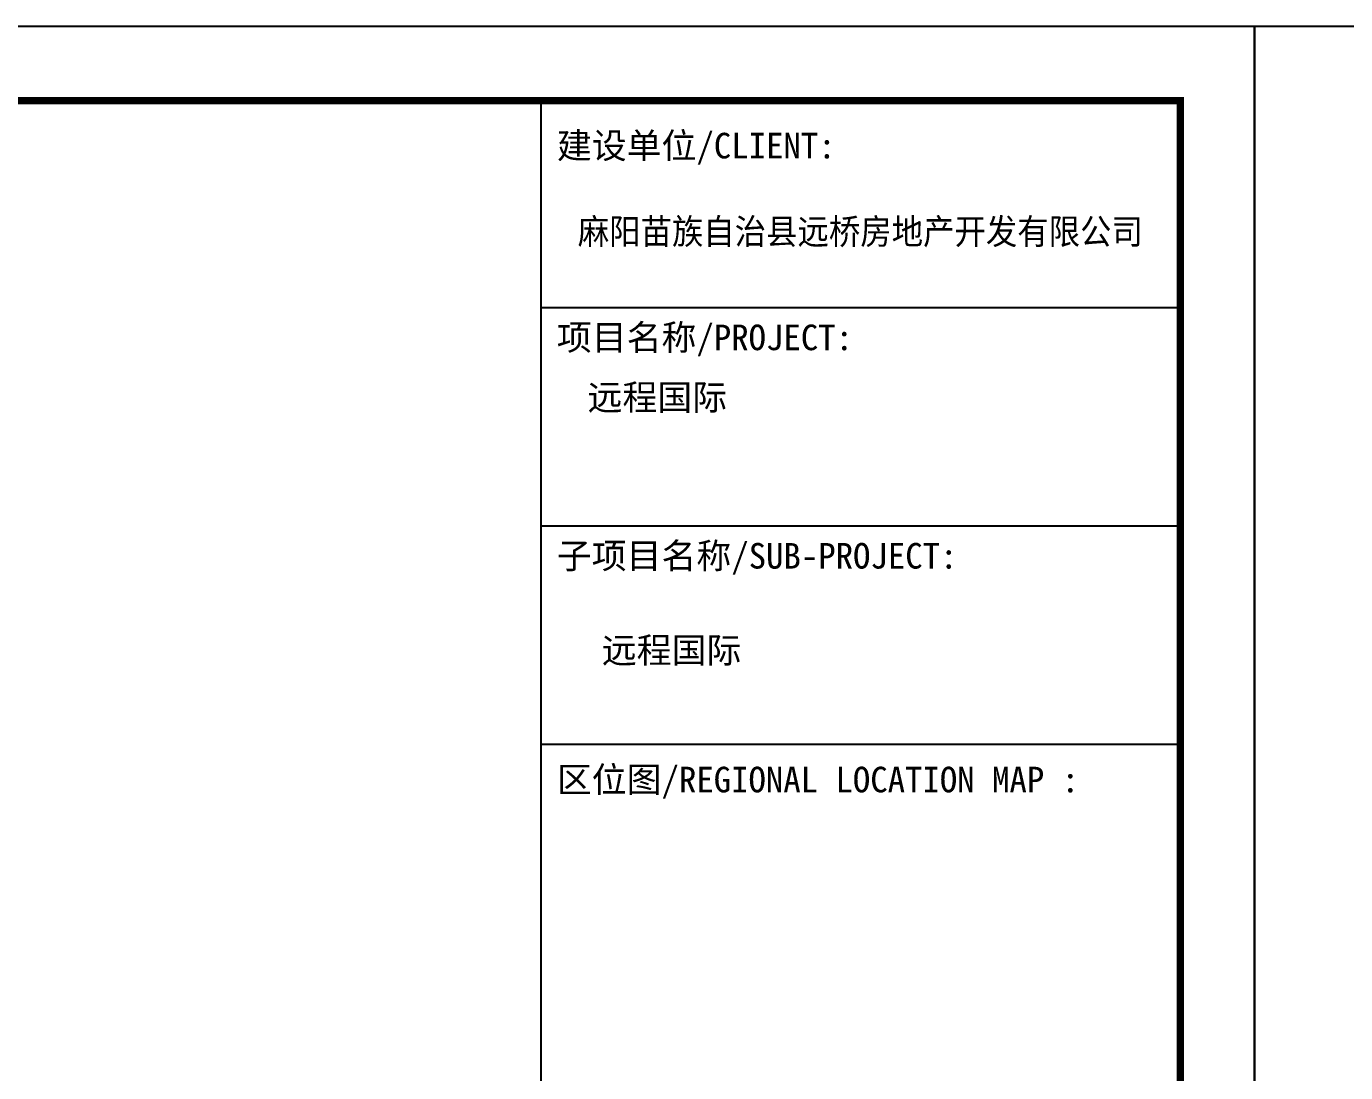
# Model space of a CAD drawing. Extents: x -737978 to 768813, y -372247 to 1140308.
# Drawn here: x 320801 to 338550, y -114587 to -100511 of the extents above; entities that cross this region are included whole.
import ezdxf

# ---------------------------------------------------------------- set-up
doc = ezdxf.new("R2010")
doc.units = 0
doc.header["$LTSCALE"] = 10
doc.header["$MEASUREMENT"] = 0
doc.layers.get('0').update_dxf_attribs({"linetype": 'CONTINUOUS'})
doc.layers.add('PUB_TITLE', color=4, linetype='CONTINUOUS')
doc.styles.add('-宋体', font='', dxfattribs={"width": 0.8})
doc.styles.get('-宋体').set_extended_font_data('SimSun')

# ---------------------------------------------------------------- blocks, each defined once
blk = doc.blocks.new('TQ1')
at = {"layer": 'PUB_TITLE'}
for p, q in [((-49855, -380355), (-43855, -380355)), ((-49855, -382405), (-43855, -382405))]:
    blk.add_line(p, q, dxfattribs=at)
at = {"layer": 'PUB_TITLE', "const_width": 20}
for points in [[(-49855, -378414), (-49855, -418455)], [(-49855, -384455), (-43855, -384455)]]:
    blk.add_lwpolyline(points, dxfattribs=at)
at = {"layer": 'PUB_TITLE', "style": '-宋体'}
for s, p in [('建设单位/CLIENT:', (-49705, -378955)), ('项目名称/PROJECT:', (-49705, -380755)), ('远程国际', (-49417, -381317)), ('子项目名称/SUB-PROJECT:', (-49705, -382805)), ('远程国际', (-49283, -383691)), ('区位图/REGIONAL LOCATION MAP :', (-49705, -384905))]:
    blk.add_text(s, height=240, dxfattribs=at).set_placement(p)
at = {"layer": 'PUB_TITLE', "style": '-宋体', "width": 0.9}
blk.add_text('麻阳苗族自治县远桥房地产开发有限公司', height=240, dxfattribs=at).set_placement((-49509, -379761))

msp = doc.modelspace()

# ---------------------------------------------------------------- linework, layer by layer
at = {"layer": 'PUB_TITLE'}
for points in [[(253224.9, -159910.6), (337324.9, -159910.6), (337324.9, -100510.6), (253224.9, -100510.6)], [(337324.9, -159910.6), (421424.9, -159910.6), (421424.9, -100510.6), (337324.9, -100510.6)]]:
    msp.add_lwpolyline(points, close=True, dxfattribs=at)
at = {"layer": 'PUB_TITLE', "const_width": 100}
msp.add_lwpolyline([(255724.9, -158910.6), (336324.9, -158910.6), (336324.9, -101510.6), (255724.9, -101510.6)], close=True, dxfattribs=at)

# ---------------------------------------------------------------- block references
at = {"xscale": 1.433507481003284, "yscale": 1.433507481003284, "zscale": 1.433507481003284}
msp.add_blockref('TQ1', (399191, 440948), dxfattribs=at)

doc.saveas('drawing.dxf')
